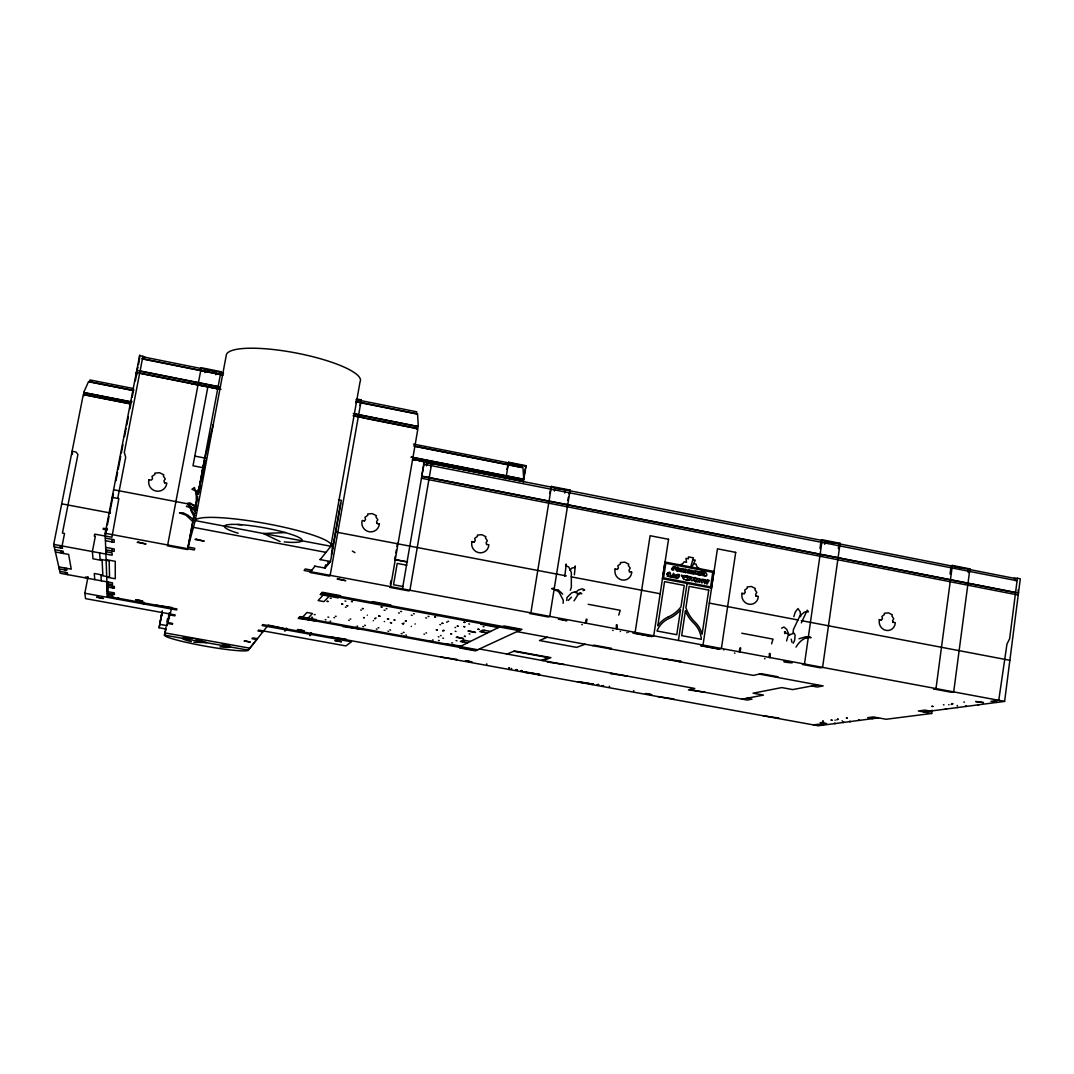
<?xml version="1.0" encoding="UTF-8"?>
<svg xmlns="http://www.w3.org/2000/svg" width="1074" height="1074" viewBox="0 0 1074 1074"><rect width="100%" height="100%" fill="white"/><g stroke="black" fill="none" stroke-linecap="round" stroke-linejoin="round"><path stroke-width="1.5" d="M136.21 375.846L136.371 372.409L221.016 389.298M136.546 375.323L136.787 370.275L138.063 367.362M139.445 359.669L139.674 355.36L145.138 357.427M564.803 576.201L566.253 564.065L565.582 565.394L568.831 567.099L571.328 572.335L571.341 587.371L570.321 590.324M563.112 603.306L563.326 600.366L559.192 592.365L555.459 589.599L551.633 588.619L553.66 588.284M149.044 479.769L151.367 480.105L152.562 478.722L151.984 476.413L154.911 474.439L154.871 473.11L159.583 472.721L163.825 474.829L163.302 476.051L165.289 478.964L163.906 480.897L164.564 482.776M793.082 632.747L793.444 629.445L799.875 615.899L804.453 612.113L808.467 611.804L807.232 610.139L801.352 622.853M566.736 600.567L567.072 597.439L571.623 592.888L574.926 591.747L577.369 593.304L577.463 595.506L574.013 600.863M1015.266 580.604L1015.521 578.577L423.827 461.995L424.364 461.377L402.441 588.861M923.68 711.968L1004.606 701.403L1020.3 578.819L1017.4 578.255L1009.641 638.721L1006.969 644.051L998.753 700.302L990.98 701.335L996.779 702.423M968.224 572.536L968.654 569.26L969.903 568.898L953.699 691.884L951.215 692.26L933.548 688.958L935.991 688.568L952.37 565.434L969.903 568.898M950.047 573.999L951.134 565.81L952.37 565.434M872.759 718.627L867.711 717.701L873.444 716.935L886.131 719.271L931.708 713.458L932.138 710.183M838.338 548.68L839.036 543.726L840.123 543.31L822.59 667.384L820.469 667.827L802.426 664.457L804.493 664L822.214 539.779L840.123 543.31M784.799 633.687L785.107 631.566L784.382 631.982L789.632 635.083M819.972 548.465L821.154 540.195L822.214 539.779M824.671 544.29L825.141 540.987L824.429 541.256L832.941 542.934M164.55 482.884L166.806 483.058A9.102 8.861 11.4 0 1 156.079 491.087A9.102 8.861 11.4 0 1 149.058 479.662M1015.427 592.62L421.666 476.306L424.002 463.485M711.431 588.122L713.941 571.449L664.954 562.011L662.389 578.725L711.552 588.069M687.494 572.214L688.327 569.824L692.703 570.67L692.233 573.758L690.944 573.516L690.931 570.683L690.542 572.804M678.419 640.44L687.078 583.383M689.28 572.549C689.186 566.79 689.776 574.442 687.4 572.831M692.891 573.248C692.784 569.556 696.368 571.422 697.066 571.059C697.899 575.503 694.099 575.114 695.12 571.516C693.831 571.14 694.838 576.295 692.851 573.489M549.7 493.476L551.432 486.428L570.119 490.106L549.767 616.395L548.438 617L529.603 613.482L530.878 612.865L551.432 486.428M554.385 491.019L554.479 488.079M564.763 493.06L565.286 489.784L555.956 488.375M566.79 506.968L567.327 503.693M567.851 500.417L568.374 497.155M568.911 493.879L570.119 490.106M506.968 469.351L508.62 462.25L526.018 465.7L523.307 482.213M505.867 478.776L508.62 462.25M522.085 465.606L521.776 467.539L414.792 446.354M419.021 460.8L522.313 481.152L522.823 479.058M522.998 481.045L526.018 465.7M689.24 572.791L690.475 573.422M417.249 426.284L416.725 428.58L366.234 418.511M390.332 584.095L390.896 580.833M395.272 556.225L394.708 559.473L407.516 561.89M395.823 552.989L396.387 549.74M396.95 546.505L397.514 543.256M426.485 465.848L426.727 462.907M428.445 479.89L429.023 476.588M430.714 466.68L431.775 462.84L412.671 459.068M431.775 462.84L409.919 590.257L409.006 590.955L389.755 587.357L390.614 586.646L417.934 428.593L353.494 415.732M314.44 566.092L324.992 568.065L325.57 564.843M356.071 402.938L356.407 400.092M327.704 564.843L328.282 561.581M332.484 549.069L340.579 503.438M324.992 568.065L330.483 561.527L341.344 500.35L338.431 499.786M360.045 405.435L361.294 399.877L356.487 398.91M361.294 399.877L330.174 575.355L329.503 576.107L310.024 572.469L314.991 566.199M162.187 611.898L161.932 613.281M161.637 614.865L162.241 611.589L161.825 613.321M161.785 614.059L161.301 616.637L161.503 615.026M200.462 485.663L199.791 485.542L198.207 494.335L201.697 475.755L199.764 485.69L200.422 485.824M199.912 488.428L199.697 485.904M161.436 615.952L160.227 622.034M165.973 627.041L164.456 635.096A42.624 3.746 10.1 0 0 204.61 646.051A42.624 3.746 10.1 0 0 248.309 650.186L268.258 625.055L283.214 628.317M166.913 622.047L167.531 618.718M168.497 616.234L169.088 613.039M248.309 650.186L164.456 635.096L166.081 629.028L159.073 627.766L159.865 624.343L166.994 625.632L169.142 614.247M169.611 613.066L167.584 623.43L172.39 624.289L172.645 623.43L167.826 622.558M215.807 374.745L216.411 371.497L205.496 369.308L204.879 372.557M187.682 548.72L194.313 513.412M194.81 510.472L197.482 496.524M198.032 493.61L220.935 371.685L201.268 367.724L201.133 368.422M194.246 514.446L188.125 547.055L194.81 548.304L194.327 549.955L105.158 533.295L139.674 355.36M194.864 511.184L197.616 496.51M198.234 493.248L204.651 459.054L213.323 424.243M201.268 367.724L167.531 545.847L187.453 549.566L195.24 520.608L226.345 354.89A68.293 15.211 10.9 0 1 299.055 353.574A68.293 15.211 10.9 0 1 360.032 381.928L330.832 546.25L320.24 559.608M159.073 627.766L162.335 610.837M160.039 622.692L161.315 615.979M207.9 386.68L192.984 465.767L202.905 467.687L203.442 465.539M156.146 605.172L171.867 607.495L166.994 625.632M142.99 356.018L124.302 452.49L125.698 457.242L117.724 498.403M105.91 554.077L106.527 550.841M107.655 581.853L107.024 585.142L114.354 586.485L114.368 588.27L107.091 586.941L108.031 582.041M107.132 588.324L108.085 583.397M107.212 590.364L107.843 587.008M107.883 588.337L107.252 591.599L114.381 592.902L114.394 594.58L107.319 593.291L107.937 590.056M107.977 591.492L107.36 594.647L112.636 595.6L112.663 597.251M88.028 576.819L84.833 593.237L176.633 609.951L176.928 608.958L107.427 596.298L108.044 593.049M161.369 615.751L161.999 612.408M201.872 472.882L202.758 468.237M203.389 471.392L205.429 461.001L201.791 480.36L203.429 471.231M105.252 535.98L106.823 527.884M107.427 524.783L109.024 516.554M109.602 513.6L113.428 493.812M115.979 480.722L117.563 472.547M118.194 469.271L120.731 456.182M121.362 452.919L122.946 444.73M124.544 436.554L126.128 428.378M126.759 425.103L128.343 416.927M129.927 408.738L131.525 400.562M132.156 397.286L133.74 389.11M135.324 380.934L136.908 372.745M138.492 364.569L139.137 361.294M106.97 583.679L112.501 584.686L112.488 582.846L60.225 573.274L53.7 544.397L83.316 394.44L129.967 403.636M129.954 403.837L84.363 394.856L84.765 392.869L131.417 402.065M574.389 574.859L575.261 565.958L575.181 567.381L571.838 568.092L569.999 570.254M771.588 643.836L773.011 639.111L741.785 633.23M618.745 615.107L620.195 610.314L588.203 604.286M159.838 623.766L160.147 622.383M220.774 372.369L220.935 371.685M786.571 640.923L788.182 635.325L794.035 633.204L795.082 635.137L794.653 640.359L793.189 643.232M690.716 566.978L693.361 557.836L688.461 556.896L688.421 558.816L685.977 558.346L686.514 562.306L684.057 561.836A5.343 5.128 63.6 0 1 678.58 564.629M793.834 616.664L795.297 612.005L797.969 608.542L800.157 611.71L800.68 616.718M83.96 395.742L83.705 392.453L88.578 381.525L133.552 390.426M691.938 567.206L695.281 560.145L692.837 559.661M796.022 647.112C798.935 641.997 804.721 636.251 811.139 637.688L808.87 636.56M781.604 628.196L783.939 627.001L786.692 629.351L789.162 634.976M364.73 417.974L353.158 415.893M555.486 590.512L558.064 589.72L562.682 594.137M881.257 620.034L882.492 618.651L881.888 616.463L884.412 614.543L884.318 613.281L888.48 612.865L892.319 614.811L891.89 615.979L893.769 618.745L892.615 620.597L893.044 622.437M416.296 429.09L418.296 426.499L417.558 413.906L356.85 401.73M744.04 593.747L745.262 592.351L744.671 590.136L747.262 588.203L747.182 586.928L751.451 586.511L755.358 588.498L754.915 589.666L756.808 592.459L755.626 594.325L756.083 596.204M248.349 650.012L257.411 638.574L252.605 637.902L252.001 638.694L256.753 639.554M617.201 569.448L618.436 568.025L617.845 565.797L620.504 563.85L620.436 562.575L624.786 562.172L628.773 564.172L628.303 565.354L630.223 568.173L629.002 570.052L629.431 571.798M474.077 542.034L475.299 540.584L474.708 538.342L477.46 536.382L477.393 535.08L481.864 534.691L485.918 536.718L485.435 537.913L487.381 540.772L486.106 542.665L486.643 544.585M364.328 521.011L365.549 519.548L364.959 517.279L367.778 515.319L367.711 514.003L372.262 513.614L376.383 515.681L375.887 516.876L377.847 519.749L376.531 521.655L377.108 523.602M324.442 567.971L329.919 561.42M377.055 523.454L379.283 523.87M421.464 478.239L1018.219 595.05M284.583 630.908L285.16 631.096M302.653 617.094L306.963 612.462L312.521 613.482L308.077 618.087M323.18 595.103L318.119 600.527L323.986 601.615L329.208 596.218M568.388 600.393L571.408 597.171M311.635 617.214L312.507 617.375M314.226 614.57L315.179 614.664M330.228 598.245L331.168 598.419M314.924 620.853L298.263 618.409L299.928 616.583L316.212 619.577L315.702 620.087M338.86 597.251L338.216 597.882L320.173 594.54L322.267 592.257L340.485 595.64L339.84 596.285M578.255 594.647L580.188 592.794L581.799 593.667L577.812 593.466M325.207 619.631L325.999 619.859M327.906 617.08L328.778 617.241M344.982 600.984L345.841 601.225M309.594 635.553L310.292 635.593M328.617 622.45L329.302 622.584M330.08 621.121L330.765 621.242M333.933 617.577L334.632 617.711M335.383 616.261L336.175 616.301M345.358 607.132L346.083 607.266M353.239 599.91L354.004 600.057M511.922 463.512L519.601 465.445M348.647 620.181L349.251 620.396M350.191 618.879L350.795 619.094M360.716 609.978L361.347 610.193M684.769 569.663L684.447 571.757A1.517 1.45 64.5 0 0 685.158 572.294L685.588 569.408A1.517 1.45 64.5 0 0 684.769 569.636M200.086 488.603L197.173 490.59L196.247 494.564L196.448 507.505M330.658 636.963L346.392 639.285L345.828 639.728M343.586 626.102L343.009 626.598L359.656 629.042M372.007 602.259L372.759 601.628L390.842 604.984L390.037 605.602M575.315 592.593L578.618 589.948L582.39 588.807L584.618 589.935L583.128 590.606M355.44 627.364L356.112 627.498M357.078 626.061L357.669 626.276M383.096 605.441L383.861 605.588M471.889 541.618L474.184 541.954M362.811 626.598L363.67 626.76M364.61 625.216L365.388 625.43M384.103 610.166L385.042 610.327M386.143 608.596L386.976 608.851M486.589 544.437L488.885 544.773A8.753 8.552 53.2 0 1 478.843 552.68A8.753 8.552 53.2 0 1 471.996 541.524M376.289 629.002L377.055 629.216M378.102 627.686L378.88 627.914M398.535 612.918L399.461 613.093M400.669 611.375L401.595 611.549M387.956 631.136L388.721 631.351M389.849 629.847L390.614 630.062M411.275 615.187L412.201 615.362M413.503 613.657L414.322 613.912M401.206 633.647L402.159 633.741M403.193 632.371L404.146 632.465M425.734 617.859L426.66 618.033M428.07 616.355L428.996 616.53M403.945 636.264L404.629 636.385M405.918 635.016L406.482 635.217M437.064 615.442L437.816 615.59M423.975 634.022L424.539 634.224M426.002 632.814L426.566 633.029M439.843 624.585L440.568 624.719M446.609 622.115L447.093 622.276M448.006 621.282L448.596 621.39M430.459 641.124L431.13 641.245M432.607 639.916L433.158 640.117M438.259 636.748L438.957 636.882M440.515 635.486L441.078 635.687M454.987 627.377L455.564 627.592M466.546 620.906L467.284 621.054M438.541 640.413L439.279 640.628M442.77 638.104L443.522 638.318M455.242 631.257L456.02 631.485M468.707 623.887L469.499 624.128M444.206 643.635L460.974 646.105M481.81 623.739L480.763 624.289L498.363 627.552M451.684 642.91L452.637 643.004M456.074 640.628L456.92 640.775M469.15 633.821L469.915 634.049M483.152 626.558L483.944 626.8M462.209 641.822L464.961 640.426M481.729 631.928L484.79 630.384M799.002 638.762L806.171 636.64L808.843 637.5L807.192 638.09M615.066 569.045L617.362 569.381M460.088 646.548L499.464 627.015M441.132 657.087L456.866 659.423L456.047 659.798M460.531 647.528L459.645 647.958L475.393 650.844L521.91 629.297L504.189 626.008L503.075 626.558M631.579 572.214L629.592 571.717M507.076 654.053L514.486 650.965L550.908 657.65L542.84 660.617M547.337 637.244L539.497 640.52L576.617 647.38L585.115 644.239M486.482 663.947L486.965 664.121M581.772 624.491L582.336 624.732M834.364 543.216L835.075 542.934M508.875 669.344L508.714 669.397A19.909 9.451 -83.9 0 1 508.808 667.76M511.224 668.458L511.694 668.632M612.61 630.25L613.147 630.492M509.492 669.451L509.344 669.505A19.909 9.438 -83.9 0 1 509.438 667.867M541.444 660.362L548.693 657.691L513.748 651.274M548.358 661.624L547.257 662.027L564.065 664.511M592.7 645.649L594.056 645.165L611.361 648.36L609.965 648.844M741.933 593.345L744.228 593.68M523.588 672.109L539.658 674.338L538.316 674.794M699.335 574.952L697.053 573.771L697.482 574.295A1.504 1.45 64.9 0 0 698.087 574.778L698.932 572.147L698.261 571.932A1.383 1.329 64.9 0 0 697.684 572.227L697.818 571.865A1.745 1.678 64.9 0 1 698.583 571.704L699.174 571.838M756.029 596.043L758.311 596.379A8.579 8.189 67.2 0 1 748.833 604.206A8.579 8.189 67.2 0 1 742.121 593.278M955.028 566.575L954.209 566.817L964.761 568.495M577.423 681.909L593.546 684.151L592.029 684.581M611.818 673.264L610.556 673.626L627.364 676.11M662.389 658.55L681.037 661.275L679.453 661.718M609.2 686.313L609.629 686.474M734.482 653.005L734.952 653.234M1017.4 578.255L1013.708 578.336M879.203 619.644L881.486 619.98M892.991 622.289L895.273 622.625A8.498 7.988 69.7 0 1 886.077 630.384A8.498 7.988 69.7 0 1 879.431 619.591M633.459 690.743L633.888 690.904M764.581 658.631L765.037 658.845M658.147 696.623L673.895 698.959L672.579 699.241M705.121 692.327L688.461 689.857L694.744 688.461L479.407 648.978M776.287 677.211L778.14 676.821L761.13 673.667L753.344 675.398L516.916 631.606M742.201 699.12L763.493 695.093L753.089 693.186L781.778 687.575L792.639 689.589L817.582 684.876M763.158 715.754L778.905 718.103L777.348 718.331M943.428 704.745L944.019 704.96M963.848 701.966L964.439 702.181M813.448 724.91L818.388 724.252L823.114 725.111M878.519 717.875L818.146 725.769L262.768 624.598L262.069 625.511L351.453 641.782L345.882 645.93L258.592 630.062L257.935 630.935L262.888 631.834M284.274 541.914L288.463 542.263A39.469 5.665 10.3 0 0 293.041 534.986L285.442 532.597L263.385 533.496L280.099 541.564M87.759 577.302L85.088 577.356L87.182 577.718M193.75 642.239L206.517 642.668L195.32 638.735M237.529 524.461L241.798 524.797M411.355 626.357L411.329 626.491M192.729 638.453L190.152 638.157A24.353 2.148 10.1 0 0 188.957 641.03L191.36 641.634M220.022 646.79L222.573 647.085A24.353 2.148 10.1 0 0 224.305 644.319L221.915 643.702M165.034 632.908L249.88 648.199M687.494 577.476L685.816 577.154L687.521 577.302M834.337 723.406L835.102 723.554M524.555 671.76L539.323 674.445M578.524 681.587L593.17 684.259M169.867 614.932L174.887 615.845L175.169 614.905L85.558 598.634L84.833 593.237M470.399 641.433L463.149 640.104L460.41 641.487L467.62 642.816M58.775 566.871L71.26 569.166L68.642 554.426L55.418 551.982M106.742 577.181L115.267 578.752L115.267 561.326L106.111 559.635M59.231 568.884L66.856 570.294L66.467 568.28M59.782 571.314L67.326 572.697L67.716 574.644M746.927 698.221L752.001 699.161L747.236 700.047L689.897 689.548M299.458 617.107L477.702 649.77M858.703 720.224L859.482 720.359M858.462 720.251L859.254 720.399M298.747 617.886L476.319 650.414M849.641 721.406L850.42 721.54M849.413 721.433L850.192 721.58M843.251 722.238L844.016 722.386M843.023 722.278L843.788 722.413M834.565 723.379L835.317 723.514M965.781 706.182L966.681 706.356M965.486 706.222L966.372 706.397M105.668 547.378L114.193 548.962L114.206 551.378L105.749 549.807M956.921 707.35L958.102 707.471M105.816 551.727L112.112 552.895L112.139 555.231L53.7 544.397M321.663 592.915L520.742 629.834M759.318 674.069L823.181 685.91L817.301 687.011L811.729 685.977M945.617 708.827L946.489 708.988M945.335 708.867L946.194 709.028M320.764 593.895L519.011 630.639M54.237 546.8L62.547 548.331L62.077 545.954L64.534 533.469L62.44 533.08L77.919 454.53L76.106 452.06L72.092 451.281L72.468 454.477M930.259 711.109L924.862 710.115L918.324 710.988L931.708 713.458M54.895 549.673L63.111 551.19L63.554 553.486M490.536 631.445L482.87 630.022L479.823 631.579L487.421 632.989M107.494 529.052L103.332 528.274L103.144 529.281L107.293 530.059M403.153 586.552L393.527 584.753L397.219 563.407L406.818 565.219M311.822 570.187L305.258 568.965L304.103 570.482L1004.606 701.403M633.553 632.908L652.079 636.372M701.241 645.555L719.567 648.978M105.333 538.101L114.153 539.752L114.166 542.33L105.427 540.692M977.635 704.638L978.857 704.759M394.561 559.608L407.368 562.024M193.427 527.347L325.986 552.358M61.715 503.827L110.488 513.023M319.663 559.5L330.483 561.527M191.427 383.633L217.754 388.654M113.616 489.744L195.817 505.384M336.202 532.1L566.28 575.892M571.22 576.832L660.174 593.761M709.296 603.105L797.995 619.98M801.285 620.611L1009.869 660.309M112.139 497.343L118.838 498.618L111.924 537.228L94.687 534.14L94.297 536.168L95.331 536.356L92.377 551.566L92.995 558.802L102.111 560.494L102.862 575.073L94.27 573.489L94.794 579.611M701.684 580.282L699.805 579.92C700.342 574.966 698.53 587.451 699.778 580.121L701.658 580.484M364.408 520.917L362.18 520.487A8.847 8.686 38.9 0 0 369.094 531.737A8.847 8.686 38.9 0 0 379.364 523.79M194.81 456.101L206.208 458.316M693.616 563.675L696.059 564.145A5.33 5.115 64.3 0 0 700.382 568.844M421.827 476.131L1018.488 593.009L1018.031 589.935M413.651 445.925L522.931 467.566L523.79 479.246L411.302 457.054M132.961 390.52L89.625 381.941L90.015 379.954L133.337 388.546M83.705 392.453L132.008 401.985M411.167 457.229L522.635 479.205M413.168 459.444L523.481 481.179M412.47 459.497L415.745 460.155M423.465 464.102L1016.662 580.672M136.787 370.275L220.425 386.976M353.279 413.517L418.296 426.499M139.513 371.067L219.995 387.137M354.675 414.027L417.088 426.485M136.358 372.651L137.459 372.866M140.734 373.524L219.203 389.177M413.49 444.086L525.441 466.197M223.58 373.027L143.379 356.93L142.976 359.052L223.191 375.148M356.152 399.649L416.712 411.812L416.35 413.906L355.789 401.757M141.875 358.595L222.291 374.732M238.173 533.214L234.374 532.046A39.469 5.665 10.3 0 1 234.199 524.367A39.469 5.665 10.3 0 1 285.442 532.597M515.654 670.082L515.788 670.042M373.497 620.624L373.242 620.705M367.335 615.107L367.321 615.241M376.061 617.899L376.048 618.033M384.277 621.591L384.559 621.51M603.575 685.467L603.4 685.521M597.171 684.863L596.996 684.903M403.972 623.041L403.69 623.135M442.77 630.988L442.649 631.069M415.262 623.94L414.98 624.021M835.223 720.144L834.981 720.171M842.271 720.842L842.016 720.869M837.089 719.889L836.834 719.929M352.353 551.069L354.957 552.667M627.055 632.667L626.827 632.747M620.289 631.525L620.504 631.445M628.478 632.156L628.693 632.076M724.091 649.891L723.822 649.971M951.188 704.437L951.524 704.396M949.027 704.732L948.691 704.772M957.471 705.497L957.135 705.551M196.757 509.855L192.998 507.505L190.434 507.398L191.118 510.915L194.662 517.802M193.978 519.964L187.668 515.05L183.09 512.808L179.519 512.889L185.883 515.104L192.635 521.4M192.098 507.841L187.346 503.303L190.125 502.887L193.414 505.196L196.005 508.955M197.428 493.678L195.75 490.979L191.951 489.22L194.421 487.515L198.019 500.028M194.864 515.278L188.849 506.096L186.379 506.378L190.353 507.398L194.26 510.351L195.817 513.238M791.269 639.164L791.941 642.265M59.983 545.565L60.48 547.955M61.057 550.814L61.527 553.11M64.534 567.931L64.95 569.945M65.447 572.361L65.836 574.295M99.667 552.909L100.043 559.259L109.172 560.937L109.561 577.06L101.01 575.489L101.318 580.806M105.158 533.295L107.427 596.298M111.951 539.336L111.978 541.914M112.058 548.572L112.085 550.975M112.528 586.149L112.542 587.934M112.609 592.566L112.622 594.258M699.093 571.811A1.745 1.678 64.9 0 1 700.248 573.409L700.154 574.107A1.745 1.678 64.9 0 1 699.255 575.046M311.5 632.895A20.406 13.962 -74.2 0 0 311.473 634.506L310.829 634.385A20.406 13.949 -74.2 0 1 310.856 632.774M286.731 628.384A20.473 11.827 -83.9 0 1 286.248 629.914L285.536 629.861A20.473 11.841 -83.9 0 0 286.1 628.263M144.037 602.393A20.675 12.982 -74.1 0 0 143.97 604.018L143.312 603.977A20.675 12.982 -74.1 0 1 143.379 602.272M118.637 597.762A20.728 13.492 -84 0 1 118.1 599.305L117.442 599.185A20.728 13.492 -84 0 0 117.979 597.641M631.727 572.133A8.659 8.364 62.9 0 1 621.994 580A8.659 8.364 62.9 0 1 615.214 568.965M739.973 647.904A25.548 9.881 -84.8 0 1 739.113 651.784L739.879 651.918A25.548 9.881 -84.8 0 0 740.751 648.052M769.373 653.408A25.427 21.171 -70.6 0 0 769.427 657.449L770.206 657.583A25.414 21.171 -70.6 0 1 770.152 653.556M617.174 624.92A25.736 20.124 -71.6 0 0 617.161 628.988L616.369 628.84A25.736 20.111 -71.6 0 1 616.395 624.773M587.062 619.282A25.857 11.707 -84.9 0 1 586.095 623.175L585.303 623.027A25.857 11.72 -84.9 0 0 586.27 619.134M668.243 616.959A25.682 24.702 69.3 0 0 658.55 624.759L657.798 625.847L664.564 581.652L684.232 585.424L680.97 606.958L678.473 609.723A33.227 31.978 64.9 0 1 668.243 616.959M332.725 543.887A25.521 1.96 -79.3 0 1 332.349 548.035M332.041 550.546A25.521 1.96 -79.3 0 1 331.436 554.734M332.927 544.424A27.306 2.108 -79.3 0 1 332.349 549.499M674.808 566.75L674.982 568.133L674.808 566.71M675.64 575.234C675.385 584.162 684.715 571.153 675.64 575.234M671.572 568.938L672.217 569.958A2.081 1.987 64 0 0 672.982 570.146A2.067 1.987 64 0 0 673.76 570.012C672.861 570.026 675.251 563.206 671.572 568.938M693.482 580.255L695.254 581.772A2.175 2.094 65.3 0 0 696.261 581.544C693.2 582.283 698.906 578.698 695.442 577.597A2.094 2.014 65.3 0 0 694.408 577.664L695.549 578.04L693.482 580.255M675.721 576.926C679.13 581.034 678.325 569.945 675.721 576.926M702.893 573.503C704.41 578.55 705.9 569.274 702.893 573.503M667.129 573.946C668.646 579.02 670.149 569.717 667.129 573.946M702.718 573.462C704.531 575.785 701.121 576.295 704.705 575.234L704.571 576.134C709.739 577.074 704.933 568.737 702.718 573.462M666.954 573.905C668.78 576.241 665.316 576.765 668.941 575.691L668.807 576.604L675.251 577.839L673.559 573.234C668.297 583.907 673.223 567.126 666.954 573.905M676.821 570.764C673.573 569.059 676.66 565.555 678.54 567.891A1.544 1.477 64.2 0 1 679.359 568.737L679.077 570.603A1.544 1.49 64.2 0 1 678.043 571.086L676.821 570.764M678.083 568.227C678.325 574.201 675.586 567.596 678.083 568.227M682.366 568.67L680.164 568.616L679.6 571.328L681.05 571.61L681.668 568.844L681.896 571.771L683.346 572.053L683.816 568.952L682.366 568.67M700.879 572.657C699.093 579.181 705 571.784 700.879 572.657M691.696 577.423L689.803 576.684L690.958 577.664L688.998 580.484L691.106 577.785C690.193 585.102 696.247 576.913 691.696 577.423M697.429 578.524C694.959 586.78 702.463 577.785 697.429 578.524M701.819 579.369C699.362 587.626 706.853 578.631 701.819 579.369M688.837 580.041L685.293 579.665L687.132 579.933L687.669 576.402L686.138 575.959L689.374 576.563L688.837 580.041M975.716 701.523L983.448 702.584L975.716 701.523M735.69 552.372L721.406 648.468L718.962 649.152L700.651 645.729L703.014 645.031L717.445 548.814L735.69 552.372M708.733 590.109L702.128 634.17L701.738 632.868A25.682 24.702 69.3 0 0 694.918 621.994A33.079 31.656 66.8 0 1 687.414 611.415L685.883 607.884L689.146 586.364L708.733 590.109M712.76 572.294L710.572 586.874L663.571 577.866L665.813 563.246L712.76 572.294M680.5 610.019L676.754 634.707L656.993 631.015A24.017 23.091 69.3 0 1 668.968 618.517A34.878 33.576 64.9 0 0 680.5 610.019M685.413 610.945L681.681 635.633L701.349 639.312A24.017 23.091 69.3 0 0 693.777 623.202A34.73 33.24 66.8 0 1 685.413 610.945M668.538 539.296L653.717 635.821L651.542 636.546L633.029 633.096L635.137 632.344L650.106 535.711L668.538 539.296M701.08 571.529L702.477 571.959L701.08 571.529M707.551 580.041L706.504 581.92L705.806 579.571L704.423 581.464L703.859 579.262L704.732 583.773L706.249 581.678L706.961 584.202L709.202 580.363L707.551 580.041M683.937 579.517L681.601 575.033L682.567 576.765L683.896 575.503L685.964 575.892L683.332 578.322L683.937 579.517M673.613 575.946L673.062 576.671L674.794 577.007L674.136 575.302L673.613 575.946M327.208 601.333L328.134 601.507L327.208 601.333M341.76 604.018L342.687 604.192L341.76 604.018M346.956 605.669L347.694 605.803L346.956 605.669M351.56 601.453L352.312 601.601L351.56 601.453M362.421 608.528L363.16 608.663L362.421 608.528M381.203 606.944L381.955 607.092L381.203 606.944M434.795 616.879L435.547 617.013L434.795 616.879M442.944 620.893L442.944 620.893M442.085 623.256L442.824 623.39L442.085 623.256M451.671 622.504L451.671 622.504M457.336 626.075L458.061 626.209L457.336 626.075M464.075 622.289L464.814 622.437L464.075 622.289M450.691 633.754L451.577 633.915L450.691 633.754M463.793 626.572L464.706 626.746L463.793 626.572M464.424 636.291L465.297 636.452L464.424 636.291M478.037 629.216L478.95 629.377L478.037 629.216M822.671 721.204L823.422 721.352L822.671 721.204M831.222 720.05L831.988 720.184L831.222 720.05M837.519 719.191L838.297 719.325L837.519 719.191M846.433 717.969L847.211 718.117L846.433 717.969M932.004 706.303L932.876 706.464L932.004 706.303M951.873 703.604L952.759 703.765L951.873 703.604M138.519 542.182L137.19 542.343L146.024 543.994L138.519 542.182M196.515 539.255L195.038 539.43L204.221 541.162L196.515 539.255M338.74 578.98L337.155 579.101L345.747 580.698L338.74 578.98M97.519 597.171L96.539 597.238L103.44 598.5L97.519 597.171M136.734 599.748L135.686 599.816L142.681 601.091L136.734 599.748M560.292 619.107L558.426 619.161L566.763 620.718L560.292 619.107M298.585 629.606L297.377 629.646L304.197 630.894L298.585 629.606M469.526 631.042L467.955 631.069L475.514 632.465L469.526 631.042M245.127 640.936L244.08 640.95L250.296 642.077L245.127 640.936M457.739 637.244L456.235 637.271L463.552 638.627L457.739 637.244M336.068 640.547L334.846 640.574L341.505 641.782L336.068 640.547M466.814 660.805L465.445 660.805L472.077 662.014L466.814 660.805M785.819 661.235C776.395 661.826 804.345 664.363 785.819 661.235M646.937 693.629L645.393 693.603L651.837 694.771L646.937 693.629M821.597 722.614C814.253 722.721 835.934 725.044 821.597 722.614M622.128 630.854L622.128 630.854M379.914 616.221L378.773 615.993L379.914 616.221M388.6 619.013L387.472 618.799L388.6 619.013M364.274 617.684L363.576 617.631L364.274 617.684M375.363 618.557L374.651 618.503L375.363 618.557M394.829 620.087L394.104 620.034L394.829 620.087M406.147 620.987L405.422 620.92L406.147 620.987M386.962 619.966L386.962 619.966M386.184 620.544L386.184 620.544M392.963 621.081L392.963 621.081M392.171 621.645L392.171 621.645M391.54 622.866L390.426 622.638L391.54 622.866M403.475 623.819L402.361 623.591L403.475 623.819M722.144 650.428L722.144 650.428M730.548 651.099L730.548 651.099M728.588 651.636L728.588 651.636M399.447 625.404L399.447 625.404M437.762 629.364L437.762 629.364M437.172 630.008L436.38 629.861L437.172 630.008M444.045 630.559L443.253 630.425L444.045 630.559M954.961 705.833L954.961 705.833M517.104 669.746L516.406 669.626L517.104 669.746M522.34 670.7L521.642 670.579L522.34 670.7M521.306 671.075L520.608 670.955L521.306 671.075M598.648 684.608L597.963 684.487L598.648 684.608M602.595 685.897L601.91 685.762L602.595 685.897M685.709 572.59L685.373 572.549A1.665 1.598 64.5 0 1 684.514 572.106A1.651 1.584 64.5 0 1 684.407 569.878A1.651 1.584 64.5 0 1 686.568 569.636A1.651 1.584 64.5 0 1 687.011 571.851A1.665 1.598 64.5 0 1 686.568 572.294A1.651 1.584 64.5 0 1 685.709 572.59M840.392 721.084L840.392 721.084M330.832 546.25L195.24 520.608A69.098 9.921 10.3 0 1 267.976 523.924A69.098 9.921 10.3 0 1 330.832 546.25"/></g></svg>
